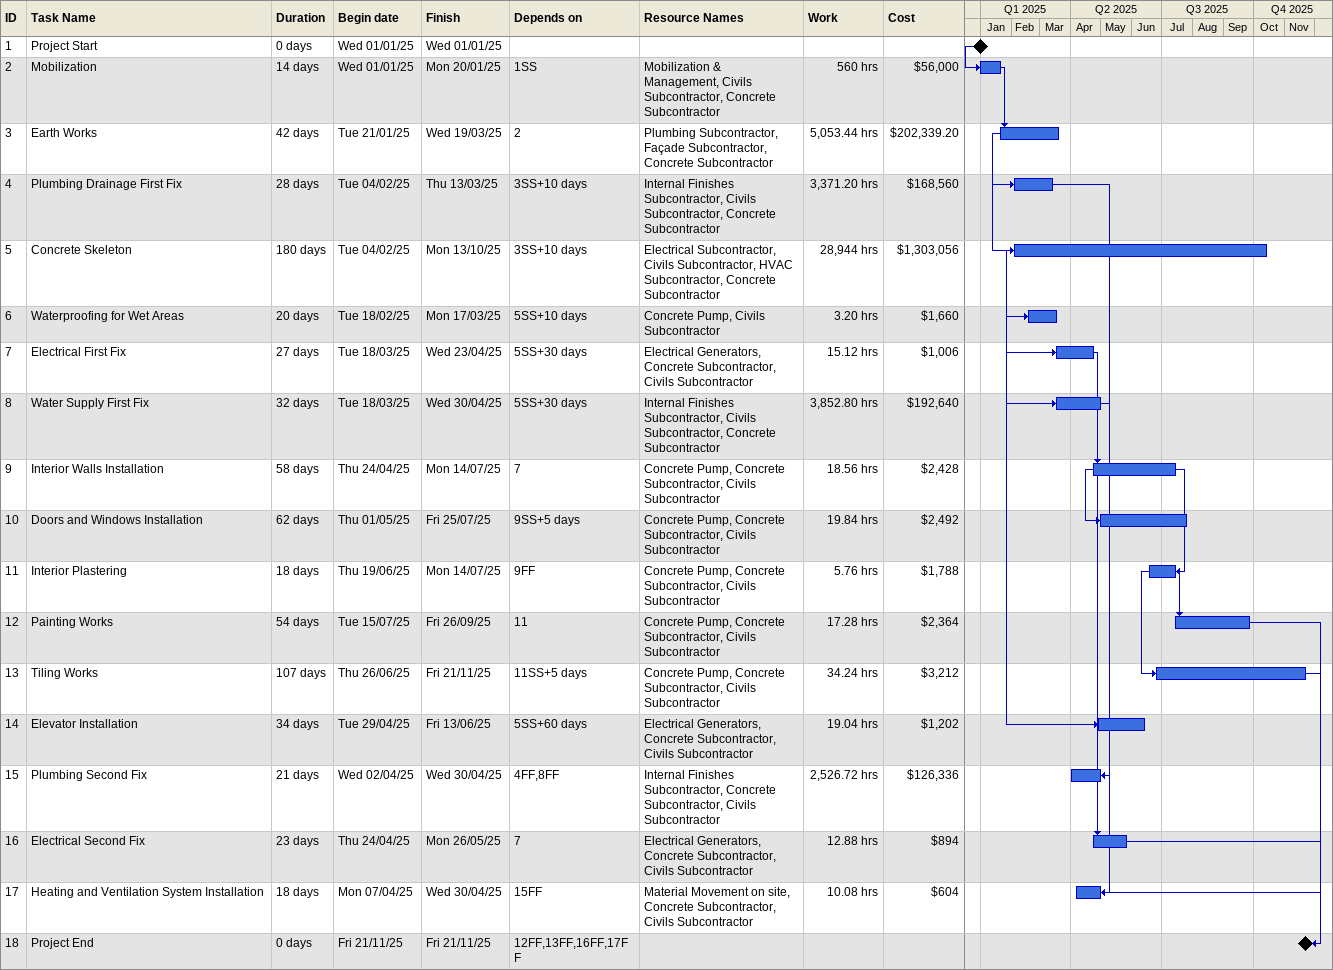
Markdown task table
| ID | Task | Duration | Start | Finish | Predecessors | Resources | Work (h) | Cost ($) |
|---|---|---|---|---|---|---|---|---|
| 1 | Project Start | 0d | 2025-01-01 | 2025-01-01 |  |  |  |  |
| 2 | Mobilization | 14d | 2025-01-01 | 2025-01-20 | 1SS | Mobilization & Management, Civils Subcontractor, Concrete Subcontractor | 560 | 56000 |
| 3 | Earth Works | 42d | 2025-01-21 | 2025-03-19 | 2 | Plumbing Subcontractor, Façade Subcontractor, Concrete Subcontractor | 5053.44 | 202339.20 |
| 4 | Plumbing Drainage First Fix | 28d | 2025-02-04 | 2025-03-13 | 3SS+10d | Internal Finishes Subcontractor, Civils Subcontractor, Concrete Subcontractor | 3371.20 | 168560 |
| 5 | Concrete Skeleton | 180d | 2025-02-04 | 2025-10-13 | 3SS+10d | Electrical Subcontractor, Civils Subcontractor, HVAC Subcontractor, Concrete Subcontractor | 28944 | 1303056 |
| 6 | Waterproofing for Wet Areas | 20d | 2025-02-18 | 2025-03-17 | 5SS+10d | Concrete Pump, Civils Subcontractor | 3.20 | 1660 |
| 7 | Electrical First Fix | 27d | 2025-03-18 | 2025-04-23 | 5SS+30d | Electrical Generators, Concrete Subcontractor, Civils Subcontractor | 15.12 | 1006 |
| 8 | Water Supply First Fix | 32d | 2025-03-18 | 2025-04-30 | 5SS+30d | Internal Finishes Subcontractor, Civils Subcontractor, Concrete Subcontractor | 3852.80 | 192640 |
| 9 | Interior Walls Installation | 58d | 2025-04-24 | 2025-07-14 | 7 | Concrete Pump, Concrete Subcontractor, Civils Subcontractor | 18.56 | 2428 |
| 10 | Doors and Windows Installation | 62d | 2025-05-01 | 2025-07-25 | 9SS+5d | Concrete Pump, Concrete Subcontractor, Civils Subcontractor | 19.84 | 2492 |
| 11 | Interior Plastering | 18d | 2025-06-19 | 2025-07-14 | 9FF | Concrete Pump, Concrete Subcontractor, Civils Subcontractor | 5.76 | 1788 |
| 12 | Painting Works | 54d | 2025-07-15 | 2025-09-26 | 11 | Concrete Pump, Concrete Subcontractor, Civils Subcontractor | 17.28 | 2364 |
| 13 | Tiling Works | 107d | 2025-06-26 | 2025-11-21 | 11SS+5d | Concrete Pump, Concrete Subcontractor, Civils Subcontractor | 34.24 | 3212 |
| 14 | Elevator Installation | 34d | 2025-04-29 | 2025-06-13 | 5SS+60d | Electrical Generators, Concrete Subcontractor, Civils Subcontractor | 19.04 | 1202 |
| 15 | Plumbing Second Fix | 21d | 2025-04-02 | 2025-04-30 | 4FF, 8FF | Internal Finishes Subcontractor, Concrete Subcontractor, Civils Subcontractor | 2526.72 | 126336 |
| 16 | Electrical Second Fix | 23d | 2025-04-24 | 2025-05-26 | 7 | Electrical Generators, Concrete Subcontractor, Civils Subcontractor | 12.88 | 894 |
| 17 | Heating and Ventilation System Installation | 18d | 2025-04-07 | 2025-04-30 | 15FF | Material Movement on site, Concrete Subcontractor, Civils Subcontractor | 10.08 | 604 |
| 18 | Project End | 0d | 2025-11-21 | 2025-11-21 | 12FF, 13FF, 16FF, 17FF |  |  |  |
